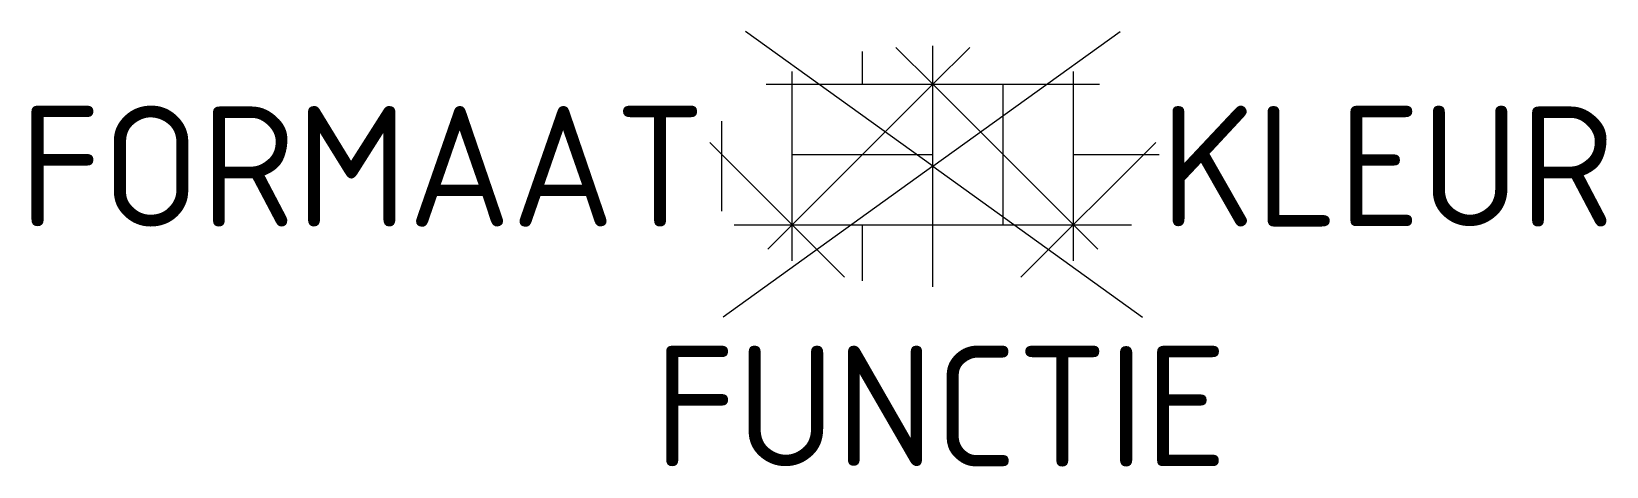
# Model space of a CAD drawing. Extents: x -13.5 to 10.1, y -4.5 to 2.
import ezdxf
from ezdxf.enums import TextEntityAlignment as Align

# ---------------------------------------------------------------- set-up
doc = ezdxf.new("R2010")
doc.units = 0
doc.styles.add('NLCS-ISO', font='NLCS-ISO.ttf')

msp = doc.modelspace()

# ---------------------------------------------------------------- linework, layer by layer
for p, q in [((0, 0), (-2.796, 2.013)), ((0, 0), (2.796, 2.013)), ((-1.05, 1.224), (-1.05, 1.712)), ((-0.552, 1.776), (0, 1.224)), ((0, 1.224), (0, 1.8)), ((0, 1.224), (0.552, 1.776)), ((-2.1, 1.224), (-2.1, 1.414)), ((2.1, 1.224), (2.1, 1.414)), ((-2.488, 1.224), (0, 1.224)), ((-2.463, -1.239), (0, 1.224)), ((-2.1, -1.414), (-2.1, 1.224)), ((0, -1.8), (0, 1.224)), ((0, 1.224), (2.463, -1.239)), ((0, 1.224), (2.488, 1.224)), ((1.05, -0.876), (1.05, 1.224)), ((2.1, -1.414), (2.1, 1.224)), ((-3.15, -0.671), (-3.15, 0.671)), ((-3.329, 0.353), (-1.316, -1.659)), ((1.316, -1.659), (3.329, 0.353)), ((-2.1, 0.174), (0, 0.174)), ((2.1, 0.174), (3.379, 0.174)), ((0, 0), (-3.129, -2.253)), ((0, 0), (3.129, -2.253)), ((-2.966, -0.876), (0, -0.876)), ((-1.05, -1.712), (-1.05, -0.876)), ((0, -0.876), (2.966, -0.876))]:
    msp.add_line(p, q)

# ---------------------------------------------------------------- texts
at = {"style": 'NLCS-ISO'}
msp.add_attdef('FORMAAT', text='KF', height=1.8, dxfattribs=at).set_placement((-3.395, 0), align=Align.MIDDLE_RIGHT)
msp.add_attdef('KLEUR', text='G', height=1.8, dxfattribs=at).set_placement((3.395, 0), align=Align.MIDDLE_LEFT)
at = {"style": 'NLCS-ISO', "flags": 1}
msp.add_attdef('FUNCTIE', text='', height=1.8, dxfattribs=at).set_placement((0.116, -3.585), align=Align.MIDDLE_CENTER)

doc.saveas('drawing.dxf')
